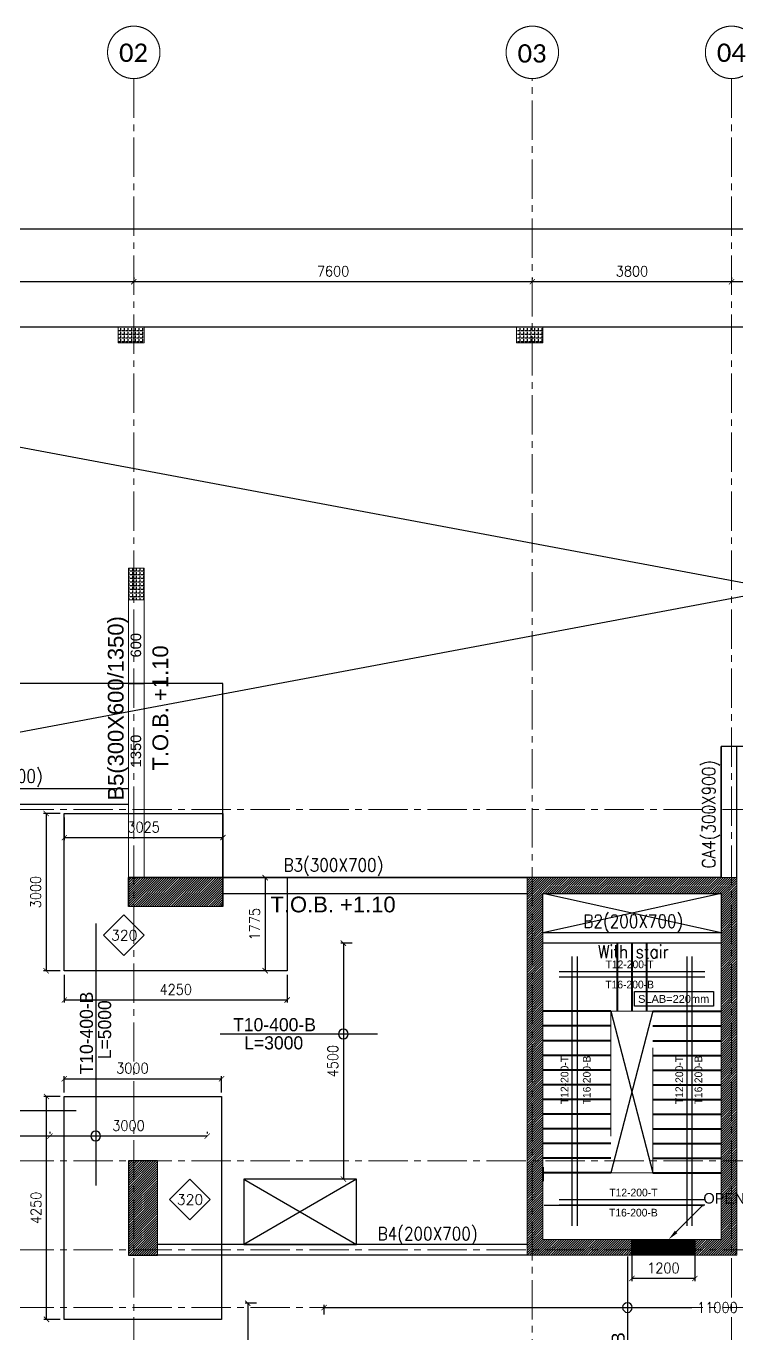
# Model space of a CAD drawing. Header units: millimetres. Extents: x -967280 to 3852, y 2833 to 1955156.
# Drawn here: x -634281 to -620729, y 603836 to 628777 of the extents above; entities that cross this region are included whole.
import ezdxf
from ezdxf import colors
from ezdxf.entities.mleader import LeaderData, LeaderLine
from ezdxf.enums import TextEntityAlignment as Align
from ezdxf.math import Vec2, Vec3

# ---------------------------------------------------------------- set-up
doc = ezdxf.new("R2010")
doc.units = ezdxf.units.MM
doc.header["$LTSCALE"] = 1000
doc.header["$PDMODE"] = 35
doc.header["$PDSIZE"] = 25
for name, pattern in [('$0$DASHED2', [0.375, 0.25, -0.125]), ('Columns_Structural070816$0$CENTER2', [1.125, 0.75, -0.125, 0.125, -0.125]), ('HIDDEN', [0.375, 0.25, -0.125]), ('HRZN_Line-Ptrn-Sold', [9144001.0, 9144000.0, -1]), ('Overhead', [3.96875, 2.38125, -1.5875])]:
    doc.linetypes.add(name, pattern=pattern)
for name, color, linetype in [('_N-DIM 3', 7, 'Continuous'), ('B05-FIRST FLOOR PLAN$0$STR_ROOF RFT$0$S-SYMB', 30, 'Continuous'), ('R.C. footing', 4, 'Continuous'), ('S - col hach', 1, 'Continuous'), ('S - dot', 1, 'Continuous'), ('S -Beams', 2, 'Continuous'), ('S-OPENING', 4, 'Continuous'), ('S-TEXT', 2, 'Continuous'), ('SLAB', 210, 'Continuous')]:
    doc.layers.add(name, color=color, linetype=linetype)
for name, color, linetype, lineweight in [('A-AX-ATT-100', 7, 'HRZN_Line-Ptrn-Sold', 18), ('A-STAIR', 1, 'HRZN_Line-Ptrn-Sold', 13), ('BEAMS', 3, 'HRZN_Line-Ptrn-Sold', 18), ('S - column', 6, 'Continuous', 60), ('S - stair', 3, 'Continuous', 40), ('ST-000-AXIS', 9, 'Columns_Structural070816$0$CENTER2', 9), ('ST-203-SLAB-TXT', 7, 'Continuous', 30), ('ST-RFT-BOT', 2, '$0$DASHED2', 30)]:
    doc.layers.add(name, color=color, linetype=linetype, lineweight=lineweight)
doc.styles.add('Arial_3', font='arial.ttf', dxfattribs={"height": 7999.15942})
doc.styles.add('B05-FIRST FLOOR PLAN$0$T25-100', font='STENCIL.shx', dxfattribs={"height": 250})
doc.styles.add('B05-FIRST FLOOR PLAN$0$XS-Roof RFT$0$T25-100', font='STENCIL.shx', dxfattribs={"height": 250})
doc.styles.add('Calibri_2', font='calibri.ttf', dxfattribs={"height": 300})
doc.styles.add('ROMANC', font='romanc.shx')
doc.styles.add('ST-DIM', font='romans.shx', dxfattribs={"width": 0.85})
doc.styles.add('TUNELNO', font='romans.shx', dxfattribs={"width": 0.9})
doc.styles.add('TXT DIM 25', font='arial.ttf')
doc.styles.add('XREF-ST-FRAMING 1ST FLOOR$0$STRECTURAL', font='arial.ttf')
doc.dimstyles.new('Copy(2) of DSEC', dxfattribs={"dimtxt": 200, "dimasz": 100, "dimexe": 50, "dimexo": 80, "dimgap": 100, "dimtad": 1, "dimdec": 0, "dimrnd": 5, "dimzin": 0, "dimdsep": 46, "dimtxsty": 'TUNELNO', "dimblk": 'ARCHTICK', "dimcen": 0.09, "dimclrd": 1, "dimclre": 1, "dimclrt": 3, "dimadec": 0, "dimazin": 0, "dimtfac": 0.78125, "dimtdec": 0, "dimtix": 1, "dimtmove": 2, "dimatfit": 3, "dimldrblk": 'ARCHTICK', "dimfxl": 1, "dimtolj": 1, "dimtzin": 0, "dimarcsym": 0})
pattern_1 = [(90, (613578.686, -423037.37), (-69.85, 4e-15), [50.8, -19.05]), (180, (613578.686, -423037.37), (-9e-15, -69.85), [50.8, -19.05])]

# ---------------------------------------------------------------- blocks, each defined once
blk = doc.blocks.new('_ArchTick')
at = {"color": 0, "linetype": 'ByBlock', "const_width": 0.15}
blk.add_lwpolyline([(-0.5, -0.5), (0.5, 0.5)], dxfattribs=at)
blk = doc.blocks.new('*D1193')
at = {"layer": '_N-DIM 3', "color": 1, "lineweight": -2, "ltscale": 30, "transparency": 16777216}
for p, q in [((-629886, 604419), (-630106, 604419)), ((-630056, 604419), (-630056, 600419)), ((-629886, 600419), (-630106, 600419))]:
    blk.add_line(p, q, dxfattribs=at)
at = {"layer": 'Defpoints', "color": 0, "ltscale": 30, "transparency": 16777216}
for p in [(-629806, 604419), (-630056, 600419), (-629806, 600419)]:
    blk.add_point(p, dxfattribs=at)
at = {"layer": '_N-DIM 3', "color": 1, "lineweight": -2, "ltscale": 30, "transparency": 16777216, "xscale": 100, "yscale": 100, "zscale": 100}
for p, rotation in [((-630056, 604419), 90), ((-630056, 600419), 270)]:
    blk.add_blockref('_ArchTick', p, dxfattribs=dict(at, rotation=rotation))
at = {"layer": '_N-DIM 3', "color": 3, "ltscale": 30, "transparency": 16777216, "insert": (-630256, 602419), "char_height": 200, "attachment_point": 5, "rotation": 90, "style": 'TUNELNO'}
blk.add_mtext('\\A1;4000', dxfattribs=at)
blk = doc.blocks.new('*D1196')
at = {"layer": '_N-DIM 3', "color": 1, "lineweight": -2, "ltscale": 30, "transparency": 16777216}
for p, q in [((-639829, 607688), (-639829, 607658)), ((-633829, 607608), (-639829, 607608)), ((-633829, 607688), (-633829, 607658))]:
    blk.add_line(p, q, dxfattribs=at)
at = {"layer": 'Defpoints', "color": 0, "ltscale": 30, "transparency": 16777216}
for p in [(-639829, 607608), (-639829, 607608), (-633829, 607608)]:
    blk.add_point(p, dxfattribs=at)
at = {"layer": '_N-DIM 3', "color": 1, "lineweight": -2, "ltscale": 30, "transparency": 16777216, "xscale": 100, "yscale": 100, "zscale": 100, "rotation": 180}
blk.add_blockref('_ArchTick', (-639829, 607608), dxfattribs=at)
at = {"layer": '_N-DIM 3', "color": 1, "lineweight": -2, "ltscale": 30, "transparency": 16777216, "xscale": 100, "yscale": 100, "zscale": 100}
blk.add_blockref('_ArchTick', (-633829, 607608), dxfattribs=at)
at = {"layer": '_N-DIM 3', "color": 3, "ltscale": 30, "transparency": 16777216, "insert": (-637127, 607808), "char_height": 200, "attachment_point": 5, "style": 'TUNELNO'}
blk.add_mtext('\\A1;6000', dxfattribs=at)
blk = doc.blocks.new('*D1197')
at = {"layer": '_N-DIM 3', "color": 1, "lineweight": -2, "ltscale": 30, "transparency": 16777216}
for p, q in [((-628599, 604208), (-628599, 604387)), ((-628599, 604337), (-621589, 604337)), ((-617599, 604337), (-620609, 604337)), ((-617599, 604208), (-617599, 604387))]:
    blk.add_line(p, q, dxfattribs=at)
at = {"layer": 'Defpoints', "color": 0, "ltscale": 30, "transparency": 16777216}
for p in [(-628599, 604337), (-628599, 604128), (-617599, 604128)]:
    blk.add_point(p, dxfattribs=at)
at = {"layer": '_N-DIM 3', "color": 1, "lineweight": -2, "ltscale": 30, "transparency": 16777216, "xscale": 100, "yscale": 100, "zscale": 100, "rotation": 180}
blk.add_blockref('_ArchTick', (-628599, 604337), dxfattribs=at)
at = {"layer": '_N-DIM 3', "color": 1, "lineweight": -2, "ltscale": 30, "transparency": 16777216, "xscale": 100, "yscale": 100, "zscale": 100}
blk.add_blockref('_ArchTick', (-617599, 604337), dxfattribs=at)
at = {"layer": '_N-DIM 3', "color": 3, "ltscale": 30, "transparency": 16777216, "insert": (-621099, 604337), "char_height": 200, "attachment_point": 5, "style": 'TUNELNO'}
blk.add_mtext('\\A1;11000', dxfattribs=at)
blk = doc.blocks.new('FROM FOUNDATION TO UPPER LOWER BASEMENT_COLUMNS(new2)')
at = {"layer": 'S - col hach'}
h = blk.add_hatch(dxfattribs=at)
h.set_pattern_fill('ANSI31', color=256, scale=10)
h.set_pattern_definition([(45, (193250.144, -596912.31), (-22.4506403, 22.4506403), [])])
h.paths.add_polyline_path([(427199, 635190), (427199, 635740), (425399, 635740), (425399, 635190)])
h = blk.add_hatch(dxfattribs=at)
h.set_pattern_fill('ANSI31', color=256, scale=10)
h.set_pattern_definition([(45, (907727.56, 223202.353), (-22.4506403, 22.4506403), [])])
h.paths.add_polyline_path([(436699, 635440), (436699, 628840), (436199, 628840), (436199, 628540), (436999, 628540), (436999, 635740), (432999, 635740), (432999, 628540), (433299, 628540), (434999, 628540), (434999, 628840), (433299, 628840), (433299, 635440)])
h = blk.add_hatch(dxfattribs=at)
h.set_pattern_fill('ANSI31', color=256, scale=10)
h.set_pattern_definition([(45, (-119733.897, -851549.915), (-22.4506403, 22.4506403), [])])
h.paths.add_polyline_path([(425949, 630340), (425399, 630340), (425399, 628540), (425949, 628540)])
at = {"layer": 'S - column', "lineweight": 15}
for points in [[(427199, 635190), (425399, 635190), (425399, 635740), (427199, 635740)], [(425949, 630340), (425399, 630340), (425399, 628540), (425949, 628540)]]:
    blk.add_lwpolyline(points, close=True, dxfattribs=at)
blk.add_lwpolyline([(433299, 628840), (433299, 635440), (436699, 635440), (436699, 628840), (436199, 628840), (436199, 628540), (436999, 628540), (436999, 635740), (432999, 635740), (432999, 628540), (433299, 628540), (434999, 628540), (434999, 628840), (433299, 628840)], dxfattribs=at)
at = {"layer": 'ST-RFT-BOT', "color": 7, "linetype": 'Continuous', "ltscale": 30}
blk.add_line((427199, 635190), (427199, 635559), dxfattribs=at)
for points in [[(427199, 635190), (427199, 635740), (425399, 635740), (425399, 635190)], [(425399, 635190), (425399, 635740), (427199, 635740), (427199, 635190)], [(425949, 630340), (425399, 630340), (425399, 628540), (425949, 628540)]]:
    blk.add_lwpolyline(points, dxfattribs=at)
blk = doc.blocks.new('str col s')
at = {"layer": 'S - col hach', "true_color": 0xcd6928}
h = blk.add_hatch(dxfattribs=at)
h.set_pattern_fill('ANGLE', color=32, scale=10, angle=90)
h.set_pattern_definition(pattern_1)
h.paths.add_polyline_path([(-18450, -300), (-18450, 0), (-18950, 0), (-18950, -300)])
h = blk.add_hatch(dxfattribs=at)
h.set_pattern_fill('ANGLE', color=32, scale=10, angle=90)
h.set_pattern_definition(pattern_1)
h.paths.add_polyline_path([(-10850, -300), (-10850, 0), (-11350, 0), (-11350, -300)])
at = {"layer": 'S - column', "lineweight": 15}
for points in [[(-18450, 0), (-18950, 0), (-18950, -300), (-18450, -300)], [(-10850, 0), (-11350, 0), (-11350, -300), (-10850, -300)]]:
    blk.add_lwpolyline(points, close=True, dxfattribs=at)
blk = doc.blocks.new('str col up n')
at = {"layer": 'S - col hach', "true_color": 0xcd6928}
h = blk.add_hatch(dxfattribs=at)
h.set_pattern_fill('ANGLE', color=32, scale=10, angle=90)
h.set_pattern_definition([(90, (-425698.87, -541339.72), (-69.85, 4e-15), [50.8, -19.05]), (180, (-425698.87, -541339.72), (-9e-15, -69.85), [50.8, -19.05])])
h.paths.add_polyline_path([(0, 300), (-300, 300), (-300, -300), (0, -300)])
at = {"layer": 'S - column', "lineweight": 15}
blk.add_lwpolyline([(0, 300), (-300, 300), (-300, -300), (0, -300)], close=True, dxfattribs=at)
blk = doc.blocks.new('*D1205')
at = {"layer": '_N-DIM 3', "color": 1, "linetype": 'Continuous', "lineweight": -2, "ltscale": 30, "transparency": 16777216}
for p, q in [((-629409, 612537), (-629773, 612537)), ((-629723, 612537), (-629723, 610762)), ((-629409, 610762), (-629773, 610762))]:
    blk.add_line(p, q, dxfattribs=at)
at = {"layer": 'Defpoints', "color": 0, "linetype": 'Continuous', "ltscale": 30, "transparency": 16777216}
for p in [(-629329, 612537), (-629723, 610762), (-629329, 610762)]:
    blk.add_point(p, dxfattribs=at)
at = {"layer": '_N-DIM 3', "color": 1, "linetype": 'Continuous', "lineweight": -2, "ltscale": 30, "transparency": 16777216, "xscale": 100, "yscale": 100, "zscale": 100}
for p, rotation in [((-629723, 612537), 90), ((-629723, 610762), 270)]:
    blk.add_blockref('_ArchTick', p, dxfattribs=dict(at, rotation=rotation))
at = {"layer": '_N-DIM 3', "color": 3, "linetype": 'Continuous', "ltscale": 30, "transparency": 16777216, "insert": (-629923, 611650), "char_height": 200, "attachment_point": 5, "rotation": 90, "style": 'TUNELNO'}
blk.add_mtext('\\A1;1775', dxfattribs=at)
blk = doc.blocks.new('*D1466')
at = {"layer": '_N-DIM 3', "color": 1, "linetype": 'Continuous', "lineweight": -2, "ltscale": 30, "transparency": 16777216}
for p, q in [((-633554, 613682), (-633554, 613250)), ((-630529, 613682), (-630529, 613250)), ((-633554, 613300), (-630529, 613300))]:
    blk.add_line(p, q, dxfattribs=at)
at = {"layer": 'Defpoints', "color": 0, "linetype": 'Continuous', "ltscale": 30, "transparency": 16777216}
for p in [(-633554, 613762), (-630529, 613762), (-630529, 613300)]:
    blk.add_point(p, dxfattribs=at)
at = {"layer": '_N-DIM 3', "color": 1, "linetype": 'Continuous', "lineweight": -2, "ltscale": 30, "transparency": 16777216, "xscale": 100, "yscale": 100, "zscale": 100, "rotation": 180}
blk.add_blockref('_ArchTick', (-633554, 613300), dxfattribs=at)
at = {"layer": '_N-DIM 3', "color": 1, "linetype": 'Continuous', "lineweight": -2, "ltscale": 30, "transparency": 16777216, "xscale": 100, "yscale": 100, "zscale": 100}
blk.add_blockref('_ArchTick', (-630529, 613300), dxfattribs=at)
at = {"layer": '_N-DIM 3', "color": 3, "linetype": 'Continuous', "ltscale": 30, "transparency": 16777216, "insert": (-632041, 613500), "char_height": 200, "attachment_point": 5, "style": 'TUNELNO'}
blk.add_mtext('\\A1;3025', dxfattribs=at)
blk = doc.blocks.new('*D1207')
at = {"layer": '_N-DIM 3', "color": 1, "linetype": 'Continuous', "lineweight": -2, "ltscale": 30, "transparency": 16777216}
for p, q in [((-633634, 608362), (-633943, 608362)), ((-633893, 604112), (-633893, 608362)), ((-633634, 604112), (-633943, 604112))]:
    blk.add_line(p, q, dxfattribs=at)
at = {"layer": 'Defpoints', "color": 0, "linetype": 'Continuous', "ltscale": 30, "transparency": 16777216}
for p in [(-633893, 608362), (-633554, 608362), (-633554, 604112)]:
    blk.add_point(p, dxfattribs=at)
at = {"layer": '_N-DIM 3', "color": 1, "linetype": 'Continuous', "lineweight": -2, "ltscale": 30, "transparency": 16777216, "xscale": 100, "yscale": 100, "zscale": 100}
for p, rotation in [((-633893, 608362), 90), ((-633893, 604112), 270)]:
    blk.add_blockref('_ArchTick', p, dxfattribs=dict(at, rotation=rotation))
at = {"layer": '_N-DIM 3', "color": 3, "linetype": 'Continuous', "ltscale": 30, "transparency": 16777216, "insert": (-634093, 606237), "char_height": 200, "attachment_point": 5, "rotation": 90, "style": 'TUNELNO'}
blk.add_mtext('\\A1;4250', dxfattribs=at)
blk = doc.blocks.new('*D1469')
at = {"layer": '_N-DIM 3', "color": 1, "linetype": 'Continuous', "lineweight": -2, "ltscale": 30, "transparency": 16777216}
for p, q in [((-633634, 608362), (-633943, 608362)), ((-633893, 604112), (-633893, 608362)), ((-633634, 604112), (-633943, 604112))]:
    blk.add_line(p, q, dxfattribs=at)
at = {"layer": 'Defpoints', "color": 0, "linetype": 'Continuous', "ltscale": 30, "transparency": 16777216}
for p in [(-633893, 608362), (-633554, 608362), (-633554, 604112)]:
    blk.add_point(p, dxfattribs=at)
at = {"layer": '_N-DIM 3', "color": 1, "linetype": 'Continuous', "lineweight": -2, "ltscale": 30, "transparency": 16777216, "xscale": 100, "yscale": 100, "zscale": 100}
for p, rotation in [((-633893, 608362), 90), ((-633893, 604112), 270)]:
    blk.add_blockref('_ArchTick', p, dxfattribs=dict(at, rotation=rotation))
at = {"layer": '_N-DIM 3', "color": 3, "linetype": 'Continuous', "ltscale": 30, "transparency": 16777216, "insert": (-634093, 606237), "char_height": 200, "attachment_point": 5, "rotation": 90, "style": 'TUNELNO'}
blk.add_mtext('\\A1;4250', dxfattribs=at)
blk = doc.blocks.new('*D1470')
at = {"layer": '_N-DIM 3', "color": 1, "linetype": 'Continuous', "lineweight": -2, "ltscale": 30, "transparency": 16777216}
for p, q in [((-633554, 608442), (-633554, 608752)), ((-633554, 608702), (-630554, 608702)), ((-630554, 608442), (-630554, 608752))]:
    blk.add_line(p, q, dxfattribs=at)
at = {"layer": 'Defpoints', "color": 0, "linetype": 'Continuous', "ltscale": 30, "transparency": 16777216}
for p in [(-630554, 608702), (-633554, 608362), (-630554, 608362)]:
    blk.add_point(p, dxfattribs=at)
at = {"layer": '_N-DIM 3', "color": 1, "linetype": 'Continuous', "lineweight": -2, "ltscale": 30, "transparency": 16777216, "xscale": 100, "yscale": 100, "zscale": 100, "rotation": 180}
blk.add_blockref('_ArchTick', (-633554, 608702), dxfattribs=at)
at = {"layer": '_N-DIM 3', "color": 1, "linetype": 'Continuous', "lineweight": -2, "ltscale": 30, "transparency": 16777216, "xscale": 100, "yscale": 100, "zscale": 100}
blk.add_blockref('_ArchTick', (-630554, 608702), dxfattribs=at)
at = {"layer": '_N-DIM 3', "color": 3, "linetype": 'Continuous', "ltscale": 30, "transparency": 16777216, "insert": (-632254, 608902), "char_height": 200, "attachment_point": 5, "style": 'TUNELNO'}
blk.add_mtext('\\A1;3000', dxfattribs=at)
blk = doc.blocks.new('*D1208')
at = {"layer": '_N-DIM 3', "color": 1, "linetype": 'Continuous', "lineweight": -2, "ltscale": 30, "transparency": 16777216}
for p, q in [((-633634, 613762), (-633950, 613762)), ((-633900, 613762), (-633900, 610762)), ((-633634, 610762), (-633950, 610762))]:
    blk.add_line(p, q, dxfattribs=at)
at = {"layer": 'Defpoints', "color": 0, "linetype": 'Continuous', "ltscale": 30, "transparency": 16777216}
for p in [(-633554, 613762), (-633900, 610762), (-633554, 610762)]:
    blk.add_point(p, dxfattribs=at)
at = {"layer": '_N-DIM 3', "color": 1, "linetype": 'Continuous', "lineweight": -2, "ltscale": 30, "transparency": 16777216, "xscale": 100, "yscale": 100, "zscale": 100}
for p, rotation in [((-633900, 613762), 90), ((-633900, 610762), 270)]:
    blk.add_blockref('_ArchTick', p, dxfattribs=dict(at, rotation=rotation))
at = {"layer": '_N-DIM 3', "color": 3, "linetype": 'Continuous', "ltscale": 30, "transparency": 16777216, "insert": (-634100, 612262), "char_height": 200, "attachment_point": 5, "rotation": 90, "style": 'TUNELNO'}
blk.add_mtext('\\A1;3000', dxfattribs=at)
blk = doc.blocks.new('*D1471')
at = {"layer": '_N-DIM 3', "color": 1, "linetype": 'Continuous', "lineweight": -2, "ltscale": 30, "transparency": 16777216}
for p, q in [((-633554, 610682), (-633554, 610153)), ((-629304, 610682), (-629304, 610153)), ((-629304, 610203), (-633554, 610203))]:
    blk.add_line(p, q, dxfattribs=at)
at = {"layer": 'Defpoints', "color": 0, "linetype": 'Continuous', "ltscale": 30, "transparency": 16777216}
for p in [(-633554, 610762), (-629304, 610762), (-633554, 610203)]:
    blk.add_point(p, dxfattribs=at)
at = {"layer": '_N-DIM 3', "color": 1, "linetype": 'Continuous', "lineweight": -2, "ltscale": 30, "transparency": 16777216, "xscale": 100, "yscale": 100, "zscale": 100, "rotation": 180}
blk.add_blockref('_ArchTick', (-633554, 610203), dxfattribs=at)
at = {"layer": '_N-DIM 3', "color": 1, "linetype": 'Continuous', "lineweight": -2, "ltscale": 30, "transparency": 16777216, "xscale": 100, "yscale": 100, "zscale": 100}
blk.add_blockref('_ArchTick', (-629304, 610203), dxfattribs=at)
at = {"layer": '_N-DIM 3', "color": 3, "linetype": 'Continuous', "ltscale": 30, "transparency": 16777216, "insert": (-631429, 610403), "char_height": 200, "attachment_point": 5, "style": 'TUNELNO'}
blk.add_mtext('\\A1;4250', dxfattribs=at)
blk = doc.blocks.new('*D1236')
at = {"layer": '_N-DIM 3', "color": 1, "lineweight": -2, "ltscale": 30, "transparency": 16777216}
for p, q in [((-628062, 611287), (-628282, 611287)), ((-628232, 611287), (-628232, 606787)), ((-628062, 606787), (-628282, 606787))]:
    blk.add_line(p, q, dxfattribs=at)
at = {"layer": 'Defpoints', "color": 0, "ltscale": 30, "transparency": 16777216}
for p in [(-627982, 611287), (-628232, 606787), (-627982, 606787)]:
    blk.add_point(p, dxfattribs=at)
at = {"layer": '_N-DIM 3', "color": 1, "lineweight": -2, "ltscale": 30, "transparency": 16777216, "xscale": 100, "yscale": 100, "zscale": 100}
for p, rotation in [((-628232, 611287), 90), ((-628232, 606787), 270)]:
    blk.add_blockref('_ArchTick', p, dxfattribs=dict(at, rotation=rotation))
at = {"layer": '_N-DIM 3', "color": 3, "ltscale": 30, "transparency": 16777216, "insert": (-628432, 609037), "char_height": 200, "attachment_point": 5, "rotation": 90, "style": 'TUNELNO'}
blk.add_mtext('\\A1;4500', dxfattribs=at)
blk = doc.blocks.new('*D588')
at = {"layer": '_N-DIM 3', "color": 1, "lineweight": -2, "ltscale": 30, "transparency": 16777216}
for p, q in [((-633829, 607688), (-633829, 607658)), ((-630829, 607608), (-633829, 607608)), ((-630829, 607688), (-630829, 607658))]:
    blk.add_line(p, q, dxfattribs=at)
at = {"layer": 'Defpoints', "color": 0, "ltscale": 30, "transparency": 16777216}
for p in [(-633829, 607608), (-633829, 607608), (-630829, 607608)]:
    blk.add_point(p, dxfattribs=at)
at = {"layer": '_N-DIM 3', "color": 1, "lineweight": -2, "ltscale": 30, "transparency": 16777216, "xscale": 100, "yscale": 100, "zscale": 100, "rotation": 180}
blk.add_blockref('_ArchTick', (-633829, 607608), dxfattribs=at)
at = {"layer": '_N-DIM 3', "color": 1, "lineweight": -2, "ltscale": 30, "transparency": 16777216, "xscale": 100, "yscale": 100, "zscale": 100}
blk.add_blockref('_ArchTick', (-630829, 607608), dxfattribs=at)
at = {"layer": '_N-DIM 3', "color": 3, "ltscale": 30, "transparency": 16777216, "insert": (-632329, 607808), "char_height": 200, "attachment_point": 5, "style": 'TUNELNO'}
blk.add_mtext('\\A1;3000', dxfattribs=at)
blk = doc.blocks.new('*D1492')
at = {"layer": '_N-DIM 3', "color": 1, "linetype": 'Continuous', "lineweight": -2, "ltscale": 30, "transparency": 16777216}
for p, q in [((536899, 747185), (536899, 747155)), ((544499, 747105), (536899, 747105)), ((544499, 747185), (544499, 747155))]:
    blk.add_line(p, q, dxfattribs=at)
at = {"layer": 'Defpoints', "color": 0, "linetype": 'Continuous', "ltscale": 30, "transparency": 16777216}
for p in [(536899, 747105), (536899, 747105), (544499, 747105)]:
    blk.add_point(p, dxfattribs=at)
at = {"layer": '_N-DIM 3', "color": 1, "linetype": 'Continuous', "lineweight": -2, "ltscale": 30, "transparency": 16777216, "xscale": 100, "yscale": 100, "zscale": 100, "rotation": 180}
blk.add_blockref('_ArchTick', (536899, 747105), dxfattribs=at)
at = {"layer": '_N-DIM 3', "color": 1, "linetype": 'Continuous', "lineweight": -2, "ltscale": 30, "transparency": 16777216, "xscale": 100, "yscale": 100, "zscale": 100}
blk.add_blockref('_ArchTick', (544499, 747105), dxfattribs=at)
at = {"layer": '_N-DIM 3', "color": 3, "linetype": 'Continuous', "ltscale": 30, "transparency": 16777216, "insert": (540699, 747305), "char_height": 200, "attachment_point": 5, "style": 'TUNELNO'}
blk.add_mtext('\\A1;7600', dxfattribs=at)
blk = doc.blocks.new('*D1493')
at = {"layer": '_N-DIM 3', "color": 1, "linetype": 'Continuous', "lineweight": -2, "ltscale": 30, "transparency": 16777216}
for p, q in [((533099, 747185), (533099, 747155)), ((536899, 747105), (533099, 747105)), ((536899, 747185), (536899, 747155))]:
    blk.add_line(p, q, dxfattribs=at)
at = {"layer": 'Defpoints', "color": 0, "linetype": 'Continuous', "ltscale": 30, "transparency": 16777216}
for p in [(533099, 747105), (533099, 747105), (536899, 747105)]:
    blk.add_point(p, dxfattribs=at)
at = {"layer": '_N-DIM 3', "color": 1, "linetype": 'Continuous', "lineweight": -2, "ltscale": 30, "transparency": 16777216, "xscale": 100, "yscale": 100, "zscale": 100, "rotation": 180}
blk.add_blockref('_ArchTick', (533099, 747105), dxfattribs=at)
at = {"layer": '_N-DIM 3', "color": 1, "linetype": 'Continuous', "lineweight": -2, "ltscale": 30, "transparency": 16777216, "xscale": 100, "yscale": 100, "zscale": 100}
blk.add_blockref('_ArchTick', (536899, 747105), dxfattribs=at)
at = {"layer": '_N-DIM 3', "color": 3, "linetype": 'Continuous', "ltscale": 30, "transparency": 16777216, "insert": (534999, 747305), "char_height": 200, "attachment_point": 5, "style": 'TUNELNO'}
blk.add_mtext('\\A1;3800', dxfattribs=at)
blk = doc.blocks.new('*D1494')
at = {"layer": '_N-DIM 3', "color": 1, "linetype": 'Continuous', "lineweight": -2, "ltscale": 30, "transparency": 16777216}
for p, q in [((525499, 747185), (525499, 747155)), ((533099, 747105), (525499, 747105)), ((533099, 747185), (533099, 747155))]:
    blk.add_line(p, q, dxfattribs=at)
at = {"layer": 'Defpoints', "color": 0, "linetype": 'Continuous', "ltscale": 30, "transparency": 16777216}
for p in [(525499, 747105), (525499, 747105), (533099, 747105)]:
    blk.add_point(p, dxfattribs=at)
at = {"layer": '_N-DIM 3', "color": 1, "linetype": 'Continuous', "lineweight": -2, "ltscale": 30, "transparency": 16777216, "xscale": 100, "yscale": 100, "zscale": 100, "rotation": 180}
blk.add_blockref('_ArchTick', (525499, 747105), dxfattribs=at)
at = {"layer": '_N-DIM 3', "color": 1, "linetype": 'Continuous', "lineweight": -2, "ltscale": 30, "transparency": 16777216, "xscale": 100, "yscale": 100, "zscale": 100}
blk.add_blockref('_ArchTick', (533099, 747105), dxfattribs=at)
at = {"layer": '_N-DIM 3', "color": 3, "linetype": 'Continuous', "ltscale": 30, "transparency": 16777216, "insert": (529299, 747305), "char_height": 200, "attachment_point": 5, "style": 'TUNELNO'}
blk.add_mtext('\\A1;7600', dxfattribs=at)
blk = doc.blocks.new('*D1495')
at = {"layer": '_N-DIM 3', "color": 1, "linetype": 'Continuous', "lineweight": -2, "ltscale": 30, "transparency": 16777216}
for p, q in [((516899, 747185), (516899, 747155)), ((525499, 747105), (516899, 747105)), ((525499, 747185), (525499, 747155))]:
    blk.add_line(p, q, dxfattribs=at)
at = {"layer": 'Defpoints', "color": 0, "linetype": 'Continuous', "ltscale": 30, "transparency": 16777216}
for p in [(516899, 747105), (516899, 747105), (525499, 747105)]:
    blk.add_point(p, dxfattribs=at)
at = {"layer": '_N-DIM 3', "color": 1, "linetype": 'Continuous', "lineweight": -2, "ltscale": 30, "transparency": 16777216, "xscale": 100, "yscale": 100, "zscale": 100, "rotation": 180}
blk.add_blockref('_ArchTick', (516899, 747105), dxfattribs=at)
at = {"layer": '_N-DIM 3', "color": 1, "linetype": 'Continuous', "lineweight": -2, "ltscale": 30, "transparency": 16777216, "xscale": 100, "yscale": 100, "zscale": 100}
blk.add_blockref('_ArchTick', (525499, 747105), dxfattribs=at)
at = {"layer": '_N-DIM 3', "color": 3, "linetype": 'Continuous', "ltscale": 30, "transparency": 16777216, "insert": (521199, 747305), "char_height": 200, "attachment_point": 5, "style": 'TUNELNO'}
blk.add_mtext('\\A1;8600', dxfattribs=at)
blk = doc.blocks.new('*D1496')
at = {"layer": '_N-DIM 3', "color": 1, "linetype": 'Continuous', "lineweight": -2, "ltscale": 30, "transparency": 16777216}
for p, q in [((516899, 748185), (516899, 748155)), ((563099, 748105), (516899, 748105)), ((563099, 748185), (563099, 748155))]:
    blk.add_line(p, q, dxfattribs=at)
at = {"layer": 'Defpoints', "color": 0, "linetype": 'Continuous', "ltscale": 30, "transparency": 16777216}
for p in [(516899, 748105), (516899, 748105), (563099, 748105)]:
    blk.add_point(p, dxfattribs=at)
at = {"layer": '_N-DIM 3', "color": 1, "linetype": 'Continuous', "lineweight": -2, "ltscale": 30, "transparency": 16777216, "xscale": 100, "yscale": 100, "zscale": 100, "rotation": 180}
blk.add_blockref('_ArchTick', (516899, 748105), dxfattribs=at)
at = {"layer": '_N-DIM 3', "color": 1, "linetype": 'Continuous', "lineweight": -2, "ltscale": 30, "transparency": 16777216, "xscale": 100, "yscale": 100, "zscale": 100}
blk.add_blockref('_ArchTick', (563099, 748105), dxfattribs=at)
at = {"layer": '_N-DIM 3', "color": 3, "linetype": 'Continuous', "ltscale": 30, "transparency": 16777216, "insert": (539999, 748305), "char_height": 200, "attachment_point": 5, "style": 'TUNELNO'}
blk.add_mtext('\\A1;46200', dxfattribs=at)
blk = doc.blocks.new('Grid - HRZN_G-Datm-Grid-Head-1554275-FIRST FLOOR FFL_1_')
at = {"layer": 'A-AX-ATT-100'}
blk.add_circle((0, 0), 5, dxfattribs=at)
blk = doc.blocks.new('*D1291')
at = {"layer": '_N-DIM 3', "color": 1, "linetype": 'Continuous', "lineweight": -2, "ltscale": 30, "transparency": 16777216}
for p, q in [((-622729, 605557), (-622729, 604842)), ((-621529, 605557), (-621529, 604842)), ((-621529, 604892), (-622729, 604892))]:
    blk.add_line(p, q, dxfattribs=at)
at = {"layer": 'Defpoints', "color": 0, "linetype": 'Continuous', "ltscale": 30, "transparency": 16777216}
for p in [(-622729, 605637), (-621529, 605637), (-622729, 604892)]:
    blk.add_point(p, dxfattribs=at)
at = {"layer": '_N-DIM 3', "color": 1, "linetype": 'Continuous', "lineweight": -2, "ltscale": 30, "transparency": 16777216, "xscale": 100, "yscale": 100, "zscale": 100, "rotation": 180}
blk.add_blockref('_ArchTick', (-622729, 604892), dxfattribs=at)
at = {"layer": '_N-DIM 3', "color": 1, "linetype": 'Continuous', "lineweight": -2, "ltscale": 30, "transparency": 16777216, "xscale": 100, "yscale": 100, "zscale": 100}
blk.add_blockref('_ArchTick', (-621529, 604892), dxfattribs=at)
at = {"layer": '_N-DIM 3', "color": 3, "linetype": 'Continuous', "ltscale": 30, "transparency": 16777216, "insert": (-622129, 605092), "char_height": 200, "attachment_point": 5, "style": 'TUNELNO'}
blk.add_mtext('\\A1;1200', dxfattribs=at)
blk = doc.blocks.new('AXES-00')
at = {"layer": 'ST-000-AXIS'}
for p, q in [((525498.9, 750979.6), (525498.9, 695813.8)), ((533098.9, 695813.8), (533098.9, 750979.6)), ((536898.9, 750979.6), (536898.9, 695813.8)), ((575723.2, 737039.7), (505674.3, 737039.7)), ((575723.2, 730339.7), (505674.3, 730339.7)), ((575723.2, 728639.7), (505674.3, 728639.7)), ((575723.2, 727539.7), (505674.3, 727539.7))]:
    blk.add_line(p, q, dxfattribs=at)
at = {"layer": 'A-AX-ATT-100', "xscale": 99.99999999999993, "yscale": 99.99999999999993, "zscale": 99.99999999999993, "rotation": 180}
for p in [(525498.9, 751479.6), (536898.9, 751479.6)]:
    blk.add_blockref('Grid - HRZN_G-Datm-Grid-Head-1554275-FIRST FLOOR FFL_1_', p, dxfattribs=at)
at = {"layer": 'A-AX-ATT-100', "xscale": 99.99999999999993, "yscale": 99.99999999999993, "zscale": 99.99999999999993}
blk.add_blockref('Grid - HRZN_G-Datm-Grid-Head-1554275-FIRST FLOOR FFL_1_', (533098.9, 751479.6), dxfattribs=at)
at = {"layer": 'A-AX-ATT-100', "linetype": 'Continuous', "lineweight": 13, "char_height": 350, "width": 673.417, "attachment_point": 1, "style": 'Calibri_2'}
for s, insert in [('02', (525218, 751647.5)), ('03', (532817.7, 751634.5)), ('04', (536618, 751647.5))]:
    blk.add_mtext(s, dxfattribs=dict(at, insert=insert))
at = {"layer": '_N-DIM 3', "color": 3, "linetype": 'Continuous', "ltscale": 30}
for base, p1, p2, picture, middle in [((516898.9, 748104.7), (563098.9, 748104.7), (516898.9, 748104.7), '*D1496', (539998.9, 748304.7)), ((516898.9, 747104.7), (525498.9, 747104.7), (516898.9, 747104.7), '*D1495', (521198.9, 747304.7)), ((525498.9, 747104.7), (533098.9, 747104.7), (525498.9, 747104.7), '*D1494', (529298.9, 747304.7)), ((533098.9, 747104.7), (536898.9, 747104.7), (533098.9, 747104.7), '*D1493', (534998.9, 747304.7)), ((536898.9, 747104.7), (544498.9, 747104.7), (536898.9, 747104.7), '*D1492', (540698.9, 747304.7))]:
    dim = blk.add_linear_dim(base=base, p1=p1, p2=p2, dimstyle='Copy(2) of DSEC', dxfattribs=at)
    dim.commit()
    dim.dimension.update_dxf_attribs({"geometry": picture, "text_midpoint": middle})

msp = doc.modelspace()

# ---------------------------------------------------------------- hatches: boundary and pattern name
at = {"layer": 'S-OPENING', "ltscale": 30, "transparency": 33554483}
h = msp.add_hatch(dxfattribs=at)
h.set_pattern_fill('ANSI37', scale=5)
h.set_pattern_definition([(45, (267355.482, -97374.432), (-11.22532015, 11.22532015), []), (135, (267355.482, -97374.432), (-11.22532015, -11.22532015), [])])
h.paths.add_polyline_path([(-622728.7, 605637.4), (-621528.7, 605637.4), (-621528.7, 605337.4), (-622728.7, 605337.4)])

# ---------------------------------------------------------------- linework, layer by layer
at = {"layer": 'A-STAIR', "linetype": 'Overhead'}
msp.add_lwpolyline([(-622328.7, 609987.4), (-623128.7, 609987.4), (-623128.7, 606907.4), (-622328.7, 606907.4)], close=True, dxfattribs=at)
at = {"layer": 'B05-FIRST FLOOR PLAN$0$STR_ROOF RFT$0$S-SYMB', "extrusion": (0, 0, -1)}
for centre in [(628232.4, 609554.7), (632954.4, 607607.8), (622814.5, 604337.4)]:
    msp.add_circle(centre, 92.8, dxfattribs=at)
at = {"layer": 'BEAMS'}
for p, q in [((-632328.7, 612537.4), (-632328.7, 617837.4)), ((-632028.7, 617837.4), (-632028.7, 612537.4))]:
    msp.add_line(p, q, dxfattribs=at)
at = {"layer": 'R.C. footing'}
msp.add_lwpolyline([(-592993.7, 623037.4), (-646928.7, 623037.4), (-646928.7, 578037.4), (-592993.7, 578037.4)], close=True, dxfattribs=at)
at = {"layer": 'S - dot'}
for p, q in [((-593293.7, 613037.4), (-646628.7, 623037.4)), ((-640128.7, 614237.4), (-593293.7, 623037.4)), ((-621028.7, 612237.4), (-624428.7, 611487.4)), ((-621028.7, 611487.4), (-624428.7, 612237.4)), ((-627978.7, 606787.4), (-630128.7, 605537.4)), ((-630128.7, 606787.4), (-627978.7, 605537.4))]:
    msp.add_line(p, q, dxfattribs=at)
at = {"layer": 'S - stair', "linetype": 'HIDDEN', "ltscale": 500}
for p, q in [((-623004.1, 609987.4), (-623004.1, 611287.4)), ((-622724.1, 609987.4), (-622724.1, 611287.4)), ((-622444.1, 609987.4), (-622444.1, 611287.4)), ((-623128.7, 609987.4), (-624428.7, 609987.4)), ((-622328.7, 609987.4), (-621028.7, 609987.4)), ((-623128.7, 609707.4), (-624428.7, 609707.4)), ((-622328.7, 609707.4), (-621028.7, 609707.4)), ((-623128.7, 609427.4), (-624428.7, 609427.4)), ((-622328.7, 609427.4), (-621028.7, 609427.4)), ((-623128.7, 609147.4), (-624428.7, 609147.4)), ((-622328.7, 609147.4), (-621028.7, 609147.4)), ((-623128.7, 608867.4), (-624428.7, 608867.4)), ((-622328.7, 608867.4), (-621028.7, 608867.4)), ((-623128.7, 608587.4), (-624428.7, 608587.4)), ((-622328.7, 608587.4), (-621028.7, 608587.4)), ((-623128.7, 608307.4), (-624428.7, 608307.4)), ((-622328.7, 608307.4), (-621028.7, 608307.4)), ((-623128.7, 608027.4), (-624428.7, 608027.4)), ((-622328.7, 608027.4), (-621028.7, 608027.4)), ((-623128.7, 607747.4), (-624428.7, 607747.4)), ((-622328.7, 607747.4), (-621028.7, 607747.4)), ((-623128.7, 607467.4), (-624428.7, 607467.4)), ((-622328.7, 607467.4), (-621028.7, 607467.4)), ((-623128.7, 607187.4), (-624428.7, 607187.4)), ((-622328.7, 607187.4), (-621028.7, 607187.4)), ((-623128.7, 606907.4), (-624428.7, 606907.4)), ((-622328.7, 606907.4), (-621028.7, 606907.4))]:
    msp.add_line(p, q, dxfattribs=at)
at = {"layer": 'S - stair', "ltscale": 500}
msp.add_line((-624428.7, 607017.4), (-624428.7, 606747.4), dxfattribs=at)
at = {"layer": 'S -Beams'}
for p, q in [((-621028.7, 612537.4), (-621028.7, 615037.4)), ((-620728.7, 612537.4), (-620728.7, 615037.4)), ((-638828.7, 614237.4), (-632328.7, 614237.4)), ((-638828.7, 613937.4), (-632328.7, 613937.4)), ((-630528.7, 612537.4), (-624728.7, 612537.4)), ((-630528.7, 612237.4), (-624728.7, 612237.4)), ((-621028.7, 611287.4), (-624428.7, 611287.4)), ((-624728.7, 605537.4), (-631778.7, 605537.4)), ((-624728.7, 605337.4), (-631778.7, 605337.4))]:
    msp.add_line(p, q, dxfattribs=at)
at = {"layer": 'S -Beams', "color": 4, "ltscale": 30}
msp.add_lwpolyline([(-612857, 583987.4), (-612857, 588037.4), (-592993.7, 588037.4), (-592993.7, 596837.4), (-595613.7, 596837.4), (-595613.7, 604237.4), (-592993.7, 604237.4), (-592993.7, 613037.4), (-613028.7, 613037.4), (-613028.7, 613837.4), (-616928.7, 613837.4), (-616928.7, 615037.4), (-621028.7, 615037.4), (-621028.7, 612537.4), (-630528.7, 612537.4), (-630528.7, 616237.4), (-636128.7, 616237.4), (-636128.7, 614237.4), (-640128.7, 614237.4), (-640128.7, 608237.4), (-640928.7, 608237.4), (-640928.7, 592837.4), (-640128.7, 592837.4), (-640128.7, 583987.4)], close=True, dxfattribs=at)
at = {"layer": 'S -Beams'}
for points in [[(-624428.7, 612237.4), (-621028.7, 612237.4), (-621028.7, 611487.4), (-624428.7, 611487.4)], [(-627978.7, 606787.4), (-630128.7, 606787.4), (-630128.7, 605537.4), (-627978.7, 605537.4)]]:
    msp.add_lwpolyline(points, close=True, dxfattribs=at)
at = {"layer": 'S-OPENING', "color": 4, "ltscale": 30}
msp.add_lwpolyline([(-622728.7, 605637.4), (-621528.7, 605637.4), (-621528.7, 605337.4), (-622728.7, 605337.4)], close=True, dxfattribs=at)
at = {"layer": 'S-TEXT', "color": 7, "true_color": 0xffffff}
for points in [[(-632416.2, 611052.8), (-632029.1, 611440), (-632416.2, 611827.1), (-632803.4, 611440)], [(-631161.3, 606012.4), (-630774.2, 606399.5), (-631161.3, 606786.7), (-631548.5, 606399.5)]]:
    msp.add_lwpolyline(points, close=True, dxfattribs=at)
at = {"layer": 'SLAB', "color": 2, "linetype": 'Continuous', "ltscale": 30}
for points in [[(-633553.7, 613762.4), (-630528.7, 613762.4), (-630528.7, 612537.4), (-629303.7, 612537.4), (-629303.7, 610762.4), (-633553.7, 610762.4)], [(-633553.7, 604112.4), (-633553.7, 608362.4), (-630553.7, 608362.4), (-630553.7, 604112.4)]]:
    msp.add_lwpolyline(points, close=True, dxfattribs=at)
at = {"layer": 'ST-203-SLAB-TXT'}
msp.add_lwpolyline([(-622678.7, 610362.9), (-621176.2, 610362.9), (-621176.2, 610083.5), (-622678.7, 610083.5)], close=True, dxfattribs=at)
at = {"layer": 'ST-RFT-BOT', "color": 1, "linetype": 'Continuous', "ltscale": 30}
msp.add_line((-632328.7, 616237.4), (-632028.7, 616237.4), dxfattribs=at)
at = {"layer": 'ST-RFT-BOT', "ltscale": 30}
for p, q in [((-632954.4, 611662.4), (-632954.4, 606662.4)), ((-623872.9, 611030.2), (-623872.9, 605894.7)), ((-623772.9, 611030.2), (-623772.9, 605894.7)), ((-621684.5, 611030.2), (-621684.5, 605894.7)), ((-621584.5, 611030.2), (-621584.5, 605894.7)), ((-621342, 610741.7), (-624115.4, 610741.7)), ((-621342, 610641.7), (-624115.4, 610641.7)), ((-627580.4, 609554.7), (-630580.4, 609554.7)), ((-633328.7, 608089.8), (-638328.7, 608089.8)), ((-621342, 606389.9), (-624115.4, 606389.9)), ((-621342, 606289.9), (-624115.4, 606289.9)), ((-622814.5, 605308.8), (-622814.5, 601308.8))]:
    msp.add_line(p, q, dxfattribs=at)
at = {"layer": 'ST-RFT-BOT', "color": 3, "linetype": 'Continuous', "ltscale": 30}
for p, q in [((-622328.7, 609987.4), (-623128.7, 606907.4)), ((-623128.7, 609987.4), (-622328.7, 606907.4))]:
    msp.add_line(p, q, dxfattribs=at)

# ---------------------------------------------------------------- block references
at = {"layer": 'S - column'}
msp.add_blockref('FROM FOUNDATION TO UPPER LOWER BASEMENT_COLUMNS(new2)', (-1057727.6, -23202.4), dxfattribs=at)
at = {"layer": 'S -Beams'}
msp.add_blockref('AXES-00', (-1157727.6, -123202.4), dxfattribs=at)
at = {"layer": 'ST-RFT-BOT', "color": 1, "linetype": 'Continuous'}
msp.add_blockref('str col s', (-613578.7, 623037.4), dxfattribs=at)
at = {"layer": 'ST-RFT-BOT', "color": 3, "linetype": 'Continuous'}
msp.add_blockref('str col up n', (-632028.7, 618137.4), dxfattribs=at)

# ---------------------------------------------------------------- texts
at = {"layer": 'BEAMS', "color": 1, "style": 'Arial_3'}
for s, height, p in [('B5(300X600/1350)', 300, (-632333, 615765.3)), ('600', 200.14, (-632028.9, 616969.9)), ('T.O.B. +1.10', 300, (-631482.5, 615773)), ('1350', 200.14, (-632028.9, 614952.6))]:
    msp.add_text(s, height=height, rotation=90, dxfattribs=at).set_placement(p, align=Align.BOTTOM_CENTER)
msp.add_text('T.O.B. +1.10', height=300, dxfattribs=at).set_placement((-628428.7, 611785), align=Align.BOTTOM_CENTER)
at = {"layer": 'S-TEXT', "color": 3, "char_height": 196, "attachment_point": 1, "style": 'ROMANC'}
for insert in [(-632662.7, 611536), (-631407.8, 606495.5)]:
    msp.add_mtext_dynamic_manual_height_columns('320', width=592857.868, gutter_width=980, heights=[0], dxfattribs=dict(at, insert=insert))
at = {"layer": 'ST-203-SLAB-TXT', "style": 'ST-DIM', "width": 0.85}
for s, p in [('B4(300X700)', (-634918.8, 614474.1)), ('B3(300X700)', (-628422.4, 612777.4)), ('B2(200X700)', (-622703, 611705.4)), ('With stair', (-622703.1, 611125.5)), ('With stair', (-622703, 611125.4)), ('B4(200X700)', (-626625.8, 605745.4))]:
    msp.add_text(s, height=250, dxfattribs=at).set_placement(p, align=Align.MIDDLE_CENTER)
msp.add_text('CA4(300X900)', height=250, rotation=90, dxfattribs=at).set_placement((-621264.4, 613747.1), align=Align.MIDDLE_CENTER)
at = {"layer": 'ST-203-SLAB-TXT', "style": 'B05-FIRST FLOOR PLAN$0$XS-Roof RFT$0$T25-100'}
for s, p in [('T12-200-T', (-622773, 610765.3)), ('T16-200-B', (-622773, 610380.1)), ('T12-200-T', (-622701.3, 606413.5)), ('T16-200-B', (-622701.3, 606030.1))]:
    msp.add_text(s, height=147.03, dxfattribs=at).set_placement(p, align=Align.BOTTOM_CENTER)
at = {"layer": 'ST-203-SLAB-TXT', "style": 'B05-FIRST FLOOR PLAN$0$T25-100'}
for s, p in [('T10-400-B', (-633007.2, 608782.7)), ('L=5000', (-632660.8, 609073.2)), ('T10-400-B', (-622867.3, 602286.5))]:
    msp.add_text(s, height=250, rotation=90, dxfattribs=at).set_placement(p)
for s, p in [('T10-400-B', (-630334.5, 609607.4)), ('L=3000', (-630123.1, 609261.1))]:
    msp.add_text(s, height=250, dxfattribs=at).set_placement(p)
at = {"layer": 'ST-203-SLAB-TXT', "style": 'B05-FIRST FLOOR PLAN$0$XS-Roof RFT$0$T25-100'}
for s, p in [('T12-200-T', (-623896.4, 608676.8)), ('T16-200-B', (-623472.8, 608676.8)), ('T12-200-T', (-621709.2, 608676.8)), ('T16-200-B', (-621344.8, 608676.8))]:
    msp.add_text(s, height=147.03, rotation=90, dxfattribs=at).set_placement(p, align=Align.BOTTOM_CENTER)
at = {"layer": 'ST-203-SLAB-TXT', "insert": (-621933.1, 610222.8), "char_height": 149.99, "attachment_point": 5, "style": 'XREF-ST-FRAMING 1ST FLOOR$0$STRECTURAL'}
msp.add_mtext('SLAB=220mm', dxfattribs=at)

# ---------------------------------------------------------------- dimensions: what is measured, and where the dimension line sits
at = {"layer": '_N-DIM 3', "color": 3, "linetype": 'Continuous', "ltscale": 30}
for base, p1, p2, picture, middle in [((-633899.8, 610762.4), (-633553.7, 613762.4), (-633553.7, 610762.4), '*D1208', (-634099.8, 612262.4)), ((-629722.7, 610762.4), (-629328.7, 612537.4), (-629328.7, 610762.4), '*D1205', (-629922.7, 611649.9))]:
    dim = msp.add_linear_dim(base=base, p1=p1, p2=p2, angle=90, dimstyle='Copy(2) of DSEC', dxfattribs=at)
    dim.commit()
    dim.dimension.update_dxf_attribs({"geometry": picture, "text_midpoint": middle})
at = {"layer": '_N-DIM 3', "color": 6, "linetype": 'Continuous', "ltscale": 30}
dim = msp.add_linear_dim(base=(-630528.7, 613300.5), p1=(-633553.7, 613762.4), p2=(-630528.7, 613762.4), dimstyle='Copy(2) of DSEC', dxfattribs=at)
dim.commit()
dim.dimension.update_dxf_attribs({"geometry": '*D1466', "text_midpoint": (-632041.2, 613500.5)})
at = {"layer": '_N-DIM 3', "ltscale": 30}
for base, p1, p2, picture, middle in [((-628232.4, 606787.4), (-627981.8, 611287.4), (-627981.8, 606787.4), '*D1236', (-628432.4, 609037.4)), ((-630056.3, 600418.6), (-629805.7, 604418.6), (-629805.7, 600418.6), '*D1193', (-630256.3, 602418.6))]:
    dim = msp.add_linear_dim(base=base, p1=p1, p2=p2, angle=90, dimstyle='Copy(2) of DSEC', dxfattribs=at)
    dim.commit()
    dim.dimension.update_dxf_attribs({"geometry": picture, "text_midpoint": middle})
at = {"layer": '_N-DIM 3', "color": 3, "linetype": 'Continuous', "ltscale": 30}
for base, p1, p2, picture, middle in [((-633553.7, 610202.5), (-629303.7, 610762.4), (-633553.7, 610762.4), '*D1471', (-631428.7, 610402.5)), ((-622728.7, 604892.1), (-621528.7, 605637.4), (-622728.7, 605637.4), '*D1291', (-622128.7, 605092.1))]:
    dim = msp.add_linear_dim(base=base, p1=p1, p2=p2, dimstyle='Copy(2) of DSEC', dxfattribs=at)
    dim.commit()
    dim.dimension.update_dxf_attribs({"geometry": picture, "text_midpoint": middle})
at = {"layer": '_N-DIM 3', "color": 6, "linetype": 'Continuous', "ltscale": 30}
dim = msp.add_linear_dim(base=(-630553.7, 608701.5), p1=(-633553.7, 608362.4), p2=(-630553.7, 608362.4), angle=180, dimstyle='Copy(2) of DSEC', dxfattribs=at)
dim.commit()
dim.dimension.update_dxf_attribs({"geometry": '*D1470', "text_midpoint": (-632253.7, 608901.5), "dimtype": 160})
for picture in ['*D1207', '*D1469']:
    dim = msp.add_linear_dim(base=(-633892.8, 608362.4), p1=(-633553.7, 604112.4), p2=(-633553.7, 608362.4), angle=90, dimstyle='Copy(2) of DSEC', dxfattribs=at)
    dim.commit()
    dim.dimension.update_dxf_attribs({"geometry": picture, "text_midpoint": (-634092.8, 606237.4)})
at = {"layer": '_N-DIM 3', "ltscale": 30}
for base, p1, p2, picture, middle in [((-639828.7, 607607.7), (-633828.7, 607607.7), (-639828.7, 607607.7), '*D1196', (-637126.5, 607807.7)), ((-628598.7, 604337.4), (-617598.7, 604128.2), (-628598.7, 604128.2), '*D1197', (-621098.7, 604337.4))]:
    dim = msp.add_linear_dim(base=base, p1=p1, p2=p2, dimstyle='Copy(2) of DSEC', dxfattribs=at)
    dim.commit()
    dim.dimension.update_dxf_attribs({"geometry": picture, "text_midpoint": middle, "dimtype": 160})
dim = msp.add_linear_dim(base=(-633828.7, 607607.7), p1=(-630828.7, 607607.7), p2=(-633828.7, 607607.7), dimstyle='Copy(2) of DSEC', dxfattribs=at)
dim.commit()
dim.dimension.update_dxf_attribs({"geometry": '*D588', "text_midpoint": (-632328.7, 607807.7)})

# ---------------------------------------------------------------- leaders
at = {"layer": 'S-OPENING', "color": 4, "ltscale": 30}
ml = msp.add_multileader_mtext('Standard', dxfattribs=at)
ml.set_content('OPENING AS PER ARCH.', color=4, style='TXT DIM 25')
ml.set_leader_properties()
ml.build(insert=Vec2(0, 0))
ml.multileader.update_dxf_attribs({"text_left_attachment_type": 6, "text_right_attachment_type": 6, "dogleg_length": 0.36, "arrow_head_size": 200, "scale": 50})
ctx = ml.context
ctx.base_point, ctx.scale, ctx.char_height, ctx.arrow_head_size, ctx.landing_gap_size, ctx.plane_origin = Vec3(-621366.7, 606281.4), 50, 200, 200, 0, Vec3(-622028.7, 605637.4)
ctx.left_attachment, ctx.right_attachment = 6, 6
notes = []
notes.append((ctx, [(0, (1, 1, 0), (-621384.7, 606281.4), (1, 0), 18, [(0, [(-622028.7, 605637.4)], 0, [])])]))
ctx.mtext.insert, ctx.mtext.flow_direction = Vec3(-621366.7, 606521.4), 5
for ctx, leaders in notes:
    for number, flags, end, landing, length, lines in leaders:
        leader = LeaderData()
        leader.index, (leader.has_last_leader_line, leader.has_dogleg_vector, leader.attachment_direction) = number, flags
        leader.last_leader_point, leader.dogleg_vector, leader.dogleg_length = Vec3(end), Vec3(landing), length
        for number, points, colour, breaks in lines:
            line = LeaderLine()
            line.index, line.vertices, line.color, line.breaks = number, Vec3.list(points), colors.encode_raw_color(colour), breaks
            leader.lines.append(line)
        ctx.leaders.append(leader)

doc.saveas('drawing.dxf')
